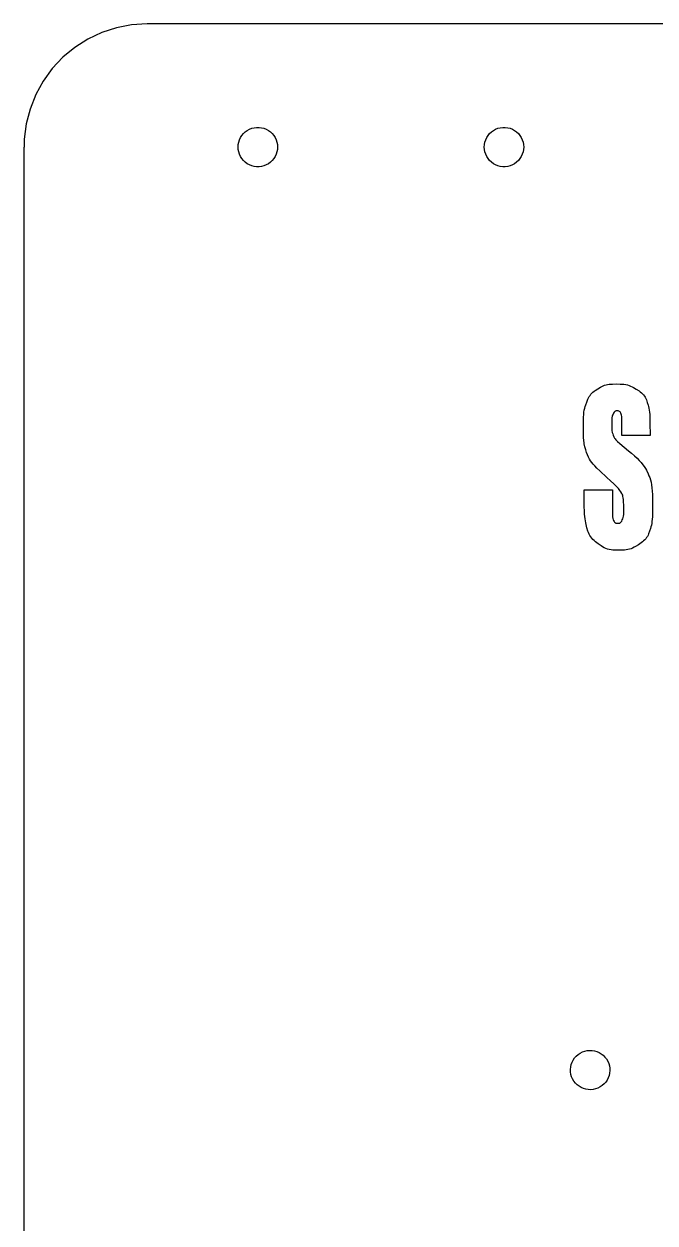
# Model space of a CAD drawing. Header units: metres. Extents: x -400 to 400, y -76 to 435.
# Drawn here: x 10 to 61.3, y 337.6 to 435 of the extents above; entities that cross this region are included whole.
import ezdxf

# ---------------------------------------------------------------- set-up
doc = ezdxf.new("R2010")
doc.units = ezdxf.units.M

msp = doc.modelspace()

# ---------------------------------------------------------------- linework, layer by layer
for p, q in [((17.5131, 434.686), (16.3187, 434.298)), ((18.7467, 434.921), (17.5131, 434.686)), ((20, 435), (18.7467, 434.921)), ((390, 435), (20, 435)), ((15.1824, 433.763), (14.1221, 433.09)), ((16.3187, 434.298), (15.1824, 433.763)), ((14.1221, 433.09), (13.1545, 432.29)), ((13.1545, 432.29), (12.2949, 431.374)), ((12.2949, 431.374), (11.5567, 430.358)), ((11.5567, 430.358), (10.9517, 429.258)), ((10.9517, 429.258), (10.4894, 428.09)), ((10.4894, 428.09), (10.1771, 426.874)), ((10.1771, 426.874), (10.0197, 425.628)), ((27.5979, 425.771), (27.7056, 425.94)), ((27.7056, 425.94), (27.8337, 426.095)), ((27.8337, 426.095), (27.9801, 426.233)), ((27.9801, 426.233), (28.1427, 426.351)), ((28.1427, 426.351), (28.3188, 426.448)), ((28.3188, 426.448), (28.5056, 426.522)), ((28.5056, 426.522), (28.7002, 426.572)), ((28.7002, 426.572), (28.8995, 426.597)), ((28.8995, 426.597), (29.1005, 426.597)), ((29.1005, 426.597), (29.2998, 426.572)), ((29.2998, 426.572), (29.4944, 426.522)), ((29.4944, 426.522), (29.6812, 426.448)), ((29.6812, 426.448), (29.8573, 426.351)), ((29.8573, 426.351), (30.0199, 426.233)), ((30.0199, 426.233), (30.1663, 426.095)), ((30.1663, 426.095), (30.2944, 425.94)), ((30.2944, 425.94), (30.4021, 425.771)), ((47.5979, 425.771), (47.7056, 425.94)), ((47.7056, 425.94), (47.8336, 426.095)), ((47.8336, 426.095), (47.9801, 426.233)), ((47.9801, 426.233), (48.1427, 426.351)), ((48.1427, 426.351), (48.3187, 426.448)), ((48.3187, 426.448), (48.5056, 426.522)), ((48.5056, 426.522), (48.7002, 426.572)), ((48.7002, 426.572), (48.8995, 426.597)), ((48.8995, 426.597), (49.1005, 426.597)), ((49.1005, 426.597), (49.2998, 426.572)), ((49.2998, 426.572), (49.4944, 426.522)), ((49.4944, 426.522), (49.6812, 426.448)), ((49.6812, 426.448), (49.8573, 426.351)), ((49.8573, 426.351), (50.0199, 426.233)), ((50.0199, 426.233), (50.1663, 426.095)), ((50.1663, 426.095), (50.2944, 425.94)), ((50.2944, 425.94), (50.4021, 425.771)), ((10.0197, 425), (10, 425)), ((10, 425), (10, 6)), ((10.0197, 425.628), (10.0197, 425)), ((27.4, 425), (27.4126, 425.201)), ((27.4126, 424.799), (27.4, 425)), ((27.4126, 425.201), (27.4503, 425.398)), ((27.4503, 424.602), (27.4126, 424.799)), ((27.4503, 425.398), (27.5124, 425.589)), ((27.5124, 425.589), (27.5979, 425.771)), ((30.4021, 425.771), (30.4876, 425.589)), ((30.4876, 425.589), (30.5497, 425.398)), ((30.5497, 425.398), (30.5874, 425.201)), ((30.5874, 424.799), (30.5497, 424.602)), ((30.5874, 425.201), (30.6, 425)), ((30.6, 425), (30.5874, 424.799)), ((47.4, 425), (47.4126, 425.201)), ((47.4126, 424.799), (47.4, 425)), ((47.4126, 425.201), (47.4503, 425.398)), ((47.4503, 424.602), (47.4126, 424.799)), ((47.4503, 425.398), (47.5123, 425.589)), ((47.5123, 425.589), (47.5979, 425.771)), ((50.4021, 425.771), (50.4876, 425.589)), ((50.4876, 425.589), (50.5497, 425.398)), ((50.5497, 425.398), (50.5874, 425.201)), ((50.5874, 424.799), (50.5497, 424.602)), ((50.5874, 425.201), (50.6, 425)), ((50.6, 425), (50.5874, 424.799)), ((27.5124, 424.411), (27.4503, 424.602)), ((27.5979, 424.229), (27.5124, 424.411)), ((27.7056, 424.06), (27.5979, 424.229)), ((27.8337, 423.905), (27.7056, 424.06)), ((27.9801, 423.767), (27.8337, 423.905)), ((30.1663, 423.905), (30.0199, 423.767)), ((30.2944, 424.06), (30.1663, 423.905)), ((30.4021, 424.229), (30.2944, 424.06)), ((30.4876, 424.411), (30.4021, 424.229)), ((30.5497, 424.602), (30.4876, 424.411)), ((47.5123, 424.411), (47.4503, 424.602)), ((47.5979, 424.229), (47.5123, 424.411)), ((47.7056, 424.06), (47.5979, 424.229)), ((47.8336, 423.905), (47.7056, 424.06)), ((47.9801, 423.767), (47.8336, 423.905)), ((50.1663, 423.905), (50.0199, 423.767)), ((50.2944, 424.06), (50.1663, 423.905)), ((50.4021, 424.229), (50.2944, 424.06)), ((50.4876, 424.411), (50.4021, 424.229)), ((50.5497, 424.602), (50.4876, 424.411)), ((28.1427, 423.649), (27.9801, 423.767)), ((28.3188, 423.552), (28.1427, 423.649)), ((28.5056, 423.478), (28.3188, 423.552)), ((28.7002, 423.428), (28.5056, 423.478)), ((28.8995, 423.403), (28.7002, 423.428)), ((29.1005, 423.403), (28.8995, 423.403)), ((29.2998, 423.428), (29.1005, 423.403)), ((29.4944, 423.478), (29.2998, 423.428)), ((29.6812, 423.552), (29.4944, 423.478)), ((29.8573, 423.649), (29.6812, 423.552)), ((30.0199, 423.767), (29.8573, 423.649)), ((48.1427, 423.649), (47.9801, 423.767)), ((48.3187, 423.552), (48.1427, 423.649)), ((48.5056, 423.478), (48.3187, 423.552)), ((48.7002, 423.428), (48.5056, 423.478)), ((48.8995, 423.403), (48.7002, 423.428)), ((49.1005, 423.403), (48.8995, 423.403)), ((49.2998, 423.428), (49.1005, 423.403)), ((49.4944, 423.478), (49.2998, 423.428)), ((49.6812, 423.552), (49.4944, 423.478)), ((49.8573, 423.649), (49.6812, 423.552)), ((50.0199, 423.767), (49.8573, 423.649)), ((56.4181, 405.227), (56.622, 405.359)), ((56.622, 405.359), (56.8301, 405.485)), ((56.8301, 405.485), (56.9376, 405.544)), ((56.9376, 405.544), (57.049, 405.596)), ((57.049, 405.596), (57.1655, 405.64)), ((57.1655, 405.64), (57.2874, 405.677)), ((57.2874, 405.677), (57.4148, 405.705)), ((57.4148, 405.705), (57.5473, 405.725)), ((57.5473, 405.725), (57.6852, 405.738)), ((57.6852, 405.738), (57.828, 405.744)), ((57.828, 405.744), (58.1261, 405.747)), ((58.1261, 405.747), (58.4355, 405.744)), ((58.4355, 405.744), (58.5894, 405.737)), ((58.5894, 405.737), (58.7398, 405.723)), ((58.7398, 405.723), (58.8848, 405.701)), ((58.8848, 405.701), (59.0237, 405.67)), ((59.0237, 405.67), (59.1568, 405.63)), ((59.1568, 405.63), (59.284, 405.582)), ((59.284, 405.582), (59.4054, 405.525)), ((59.4054, 405.525), (59.5226, 405.461)), ((59.5226, 405.461), (59.7494, 405.323)), ((59.7494, 405.323), (59.9711, 405.18)), ((55.7255, 404.282), (55.8203, 404.509)), ((55.8203, 404.509), (55.8722, 404.619)), ((55.8722, 404.619), (55.9294, 404.724)), ((55.9294, 404.724), (55.9935, 404.823)), ((55.9935, 404.823), (56.0646, 404.916)), ((56.0646, 404.916), (56.1429, 405.003)), ((56.1429, 405.003), (56.2282, 405.083)), ((56.2282, 405.083), (56.3205, 405.157)), ((56.3205, 405.157), (56.4181, 405.227)), ((59.9711, 405.18), (60.076, 405.105)), ((60.076, 405.105), (60.1738, 405.028)), ((60.1738, 405.028), (60.2624, 404.945)), ((60.2624, 404.945), (60.3416, 404.859)), ((60.3416, 404.859), (60.4114, 404.767)), ((60.4114, 404.767), (60.4716, 404.671)), ((60.4716, 404.671), (60.5228, 404.571)), ((60.5228, 404.571), (60.5668, 404.467)), ((60.5668, 404.467), (60.6429, 404.254)), ((55.478, 403.259), (55.4983, 403.449)), ((55.4983, 403.449), (55.5242, 403.622)), ((55.5242, 403.622), (55.5559, 403.778)), ((55.5559, 403.778), (55.5933, 403.919)), ((55.5933, 403.919), (55.6349, 404.047)), ((55.6349, 404.047), (55.7255, 404.282)), ((57.9017, 403.386), (57.863, 403.305)), ((57.9449, 403.457), (57.9017, 403.386)), ((57.9695, 403.485), (57.9449, 403.457)), ((57.9964, 403.509), (57.9695, 403.485)), ((58.0255, 403.527), (57.9964, 403.509)), ((58.0568, 403.54), (58.0255, 403.527)), ((58.1254, 403.552), (58.0568, 403.54)), ((58.1969, 403.553), (58.1254, 403.552)), ((58.2659, 403.552), (58.1969, 403.553)), ((58.3286, 403.543), (58.2659, 403.552)), ((58.382, 403.52), (58.3286, 403.543)), ((58.4259, 403.482), (58.382, 403.52)), ((58.4608, 403.429), (58.4259, 403.482)), ((58.4908, 403.369), (58.4608, 403.429)), ((58.5195, 403.305), (58.4908, 403.369)), ((60.6429, 404.254), (60.7144, 404.033)), ((60.7144, 404.033), (60.7472, 403.911)), ((60.7472, 403.911), (60.7767, 403.774)), ((60.7767, 403.774), (60.8018, 403.62)), ((60.8018, 403.62), (60.8223, 403.447)), ((60.8223, 403.447), (60.8384, 403.255)), ((55.4481, 402.155), (55.45, 402.601)), ((55.45, 402.601), (55.4546, 402.831)), ((55.4546, 402.831), (55.4636, 403.053)), ((55.4636, 403.053), (55.478, 403.259)), ((57.7554, 402.874), (57.7499, 402.716)), ((57.7499, 402.716), (57.75, 402.336)), ((57.7697, 403.01), (57.7554, 402.874)), ((57.7934, 403.125), (57.7697, 403.01)), ((57.8259, 403.22), (57.7934, 403.125)), ((57.863, 403.305), (57.8259, 403.22)), ((58.5443, 403.219), (58.5195, 403.305)), ((58.5626, 403.097), (58.5443, 403.219)), ((58.5736, 402.934), (58.5626, 403.097)), ((58.5784, 402.587), (58.5736, 402.934)), ((58.5784, 401.552), (58.5784, 402.587)), ((60.8384, 403.255), (60.8498, 403.044)), ((60.8498, 403.044), (60.8604, 402.595)), ((60.8604, 402.595), (60.8618, 401.552)), ((55.4495, 401.769), (55.4481, 402.155)), ((55.459, 401.436), (55.4495, 401.769)), ((55.4835, 401.138), (55.459, 401.436)), ((57.75, 402.336), (57.7562, 402.137)), ((57.7562, 402.137), (57.7723, 401.961)), ((57.7723, 401.961), (57.799, 401.811)), ((57.799, 401.811), (57.8353, 401.686)), ((57.8353, 401.686), (57.8765, 401.575)), ((57.8765, 401.575), (57.9208, 401.464)), ((57.9208, 401.464), (57.9487, 401.407)), ((60.8618, 401.552), (58.5784, 401.552)), ((55.5017, 401.001), (55.4835, 401.138)), ((55.5242, 400.871), (55.5017, 401.001)), ((55.5798, 400.631), (55.5242, 400.871)), ((55.6438, 400.407), (55.5798, 400.631)), ((57.9487, 401.407), (57.9835, 401.348)), ((57.9835, 401.348), (58.0272, 401.286)), ((58.0272, 401.286), (58.0805, 401.222)), ((58.0805, 401.222), (58.2151, 401.084)), ((58.2151, 401.084), (58.399, 400.924)), ((58.399, 400.924), (59.1257, 400.328)), ((55.7097, 400.188), (55.6438, 400.407)), ((55.7799, 399.98), (55.7097, 400.188)), ((55.8579, 399.795), (55.7799, 399.98)), ((55.9444, 399.633), (55.8579, 399.795)), ((56.0387, 399.494), (55.9444, 399.633)), ((56.1372, 399.366), (56.0387, 399.494)), ((59.1257, 400.328), (59.3663, 400.124)), ((59.3663, 400.124), (59.5991, 399.918)), ((59.5991, 399.918), (59.8094, 399.721)), ((59.8094, 399.721), (59.9943, 399.533)), ((59.9943, 399.533), (60.154, 399.355)), ((56.2408, 399.238), (56.1372, 399.366)), ((56.3701, 399.09), (56.2408, 399.238)), ((56.5469, 398.908), (56.3701, 399.09)), ((56.7751, 398.687), (56.5469, 398.908)), ((57.3519, 398.159), (56.7751, 398.687)), ((60.154, 399.355), (60.2883, 399.188)), ((60.2883, 399.188), (60.3983, 399.029)), ((60.3983, 399.029), (60.4894, 398.879)), ((60.4894, 398.879), (60.5679, 398.733)), ((60.5679, 398.733), (60.7107, 398.446)), ((57.6529, 397.886), (57.3519, 398.159)), ((57.9253, 397.634), (57.6529, 397.886)), ((58.1455, 397.418), (57.9253, 397.634)), ((60.7107, 398.446), (60.7792, 398.297)), ((60.7792, 398.297), (60.8432, 398.137)), ((60.8432, 398.137), (60.9005, 397.961)), ((60.9005, 397.961), (60.9494, 397.763)), ((60.9494, 397.763), (60.9893, 397.544)), ((60.9893, 397.544), (61.0204, 397.303)), ((55.524, 396.146), (55.524, 397.157)), ((55.524, 397.157), (57.8076, 397.157)), ((57.8076, 397.157), (57.8083, 395.33)), ((58.3088, 397.242), (58.1455, 397.418)), ((58.4198, 397.101), (58.3088, 397.242)), ((58.5018, 396.981), (58.4198, 397.101)), ((58.5767, 396.858), (58.5018, 396.981)), ((58.611, 396.786), (58.5767, 396.858)), ((58.6417, 396.702), (58.611, 396.786)), ((58.6678, 396.602), (58.6417, 396.702)), ((58.6892, 396.485), (58.6678, 396.602)), ((61.0204, 397.303), (61.0426, 397.04)), ((61.0426, 397.04), (61.0564, 396.757)), ((61.0564, 396.757), (61.0634, 396.463)), ((55.5255, 395.807), (55.524, 396.146)), ((55.536, 395.374), (55.5255, 395.807)), ((58.7057, 396.352), (58.6892, 396.485)), ((58.7177, 396.203), (58.7057, 396.352)), ((58.7287, 395.868), (58.7177, 396.203)), ((58.7303, 395.553), (58.7287, 395.868)), ((61.0634, 396.463), (61.0663, 395.886)), ((61.0663, 395.886), (61.0647, 395.379)), ((55.5473, 395.166), (55.536, 395.374)), ((55.5631, 394.971), (55.5473, 395.166)), ((55.5834, 394.791), (55.5631, 394.971)), ((55.6081, 394.624), (55.5834, 394.791)), ((55.6371, 394.471), (55.6081, 394.624)), ((57.8083, 395.33), (57.813, 395.123)), ((57.813, 395.123), (57.8249, 394.945)), ((57.8249, 394.945), (57.845, 394.811)), ((57.845, 394.811), (57.8724, 394.716)), ((57.8724, 394.716), (57.9039, 394.643)), ((57.9039, 394.643), (57.937, 394.575)), ((58.5238, 394.538), (58.5698, 394.613)), ((58.5698, 394.613), (58.6105, 394.699)), ((58.6105, 394.699), (58.6497, 394.789)), ((58.6497, 394.789), (58.6838, 394.89)), ((58.6838, 394.89), (58.7087, 395.01)), ((58.7087, 395.01), (58.7236, 395.151)), ((58.7236, 395.151), (58.7295, 395.321)), ((58.7295, 395.321), (58.7303, 395.553)), ((61.0409, 394.752), (61.0237, 394.575)), ((61.0532, 394.945), (61.0409, 394.752)), ((61.0647, 395.379), (61.0532, 394.945)), ((55.6696, 394.328), (55.6371, 394.471)), ((55.7401, 394.059), (55.6696, 394.328)), ((55.8155, 393.796), (55.7401, 394.059)), ((55.8595, 393.669), (55.8155, 393.796)), ((55.9109, 393.546), (55.8595, 393.669)), ((57.937, 394.575), (57.9763, 394.516)), ((57.9763, 394.516), (58.0002, 394.492)), ((58.0002, 394.492), (58.0271, 394.473)), ((58.0271, 394.473), (58.0571, 394.457)), ((58.0571, 394.457), (58.0902, 394.447)), ((58.0902, 394.447), (58.1648, 394.436)), ((58.1648, 394.436), (58.2455, 394.435)), ((58.2455, 394.435), (58.3264, 394.437)), ((58.3264, 394.437), (58.4021, 394.45)), ((58.4021, 394.45), (58.4364, 394.463)), ((58.4364, 394.463), (58.4682, 394.483)), ((58.4682, 394.483), (58.4972, 394.507)), ((58.4972, 394.507), (58.5238, 394.538)), ((60.8298, 393.786), (60.7479, 393.569)), ((60.907, 394.01), (60.8298, 393.786)), ((60.9426, 394.132), (60.907, 394.01)), ((60.9743, 394.265), (60.9426, 394.132)), ((61.0014, 394.412), (60.9743, 394.265)), ((61.0237, 394.575), (61.0014, 394.412)), ((55.9719, 393.428), (55.9109, 393.546)), ((56.0432, 393.317), (55.9719, 393.428)), ((56.1244, 393.211), (56.0432, 393.317)), ((56.2156, 393.111), (56.1244, 393.211)), ((56.3164, 393.017), (56.2156, 393.111)), ((56.4248, 392.927), (56.3164, 393.017)), ((56.6541, 392.754), (56.4248, 392.927)), ((56.8888, 392.587), (56.6541, 392.754)), ((59.9158, 392.686), (59.6886, 392.541)), ((60.1387, 392.835), (59.9158, 392.686)), ((60.2442, 392.913), (60.1387, 392.835)), ((60.343, 392.994), (60.2442, 392.913)), ((60.4329, 393.079), (60.343, 392.994)), ((60.5137, 393.168), (60.4329, 393.079)), ((60.5853, 393.262), (60.5137, 393.168)), ((60.6477, 393.361), (60.5853, 393.262)), ((60.7012, 393.463), (60.6477, 393.361)), ((60.7479, 393.569), (60.7012, 393.463)), ((57.0099, 392.51), (56.8888, 392.587)), ((57.1354, 392.441), (57.0099, 392.51)), ((57.2668, 392.382), (57.1354, 392.441)), ((57.4042, 392.334), (57.2668, 392.382)), ((57.5477, 392.297), (57.4042, 392.334)), ((57.6969, 392.27), (57.5477, 392.297)), ((57.8521, 392.253), (57.6969, 392.27)), ((58.0108, 392.245), (57.8521, 392.253)), ((58.3293, 392.241), (58.0108, 392.245)), ((58.636, 392.245), (58.3293, 392.241)), ((58.7834, 392.252), (58.636, 392.245)), ((58.9262, 392.266), (58.7834, 392.252)), ((59.0645, 392.289), (58.9262, 392.266)), ((59.1983, 392.322), (59.0645, 392.289)), ((59.3274, 392.363), (59.1983, 392.322)), ((59.4518, 392.414), (59.3274, 392.363)), ((59.5718, 392.474), (59.4518, 392.414)), ((59.6886, 392.541), (59.5718, 392.474)), ((54.5316, 350.635), (54.6228, 350.814)), ((54.6228, 350.814), (54.7357, 350.981)), ((54.7357, 350.981), (54.8686, 351.131)), ((54.8686, 351.131), (55.0193, 351.264)), ((55.0193, 351.264), (55.1855, 351.377)), ((55.1855, 351.377), (55.3645, 351.468)), ((55.3645, 351.468), (55.5536, 351.536)), ((55.5536, 351.536), (55.7497, 351.58)), ((55.7497, 351.58), (55.9497, 351.599)), ((55.9497, 351.599), (56.1506, 351.593)), ((56.1506, 351.593), (56.349, 351.561)), ((56.349, 351.561), (56.542, 351.505)), ((56.542, 351.505), (56.7264, 351.426)), ((56.7264, 351.426), (56.8993, 351.323)), ((56.8993, 351.323), (57.0581, 351.2)), ((57.0581, 351.2), (57.2002, 351.058)), ((57.2002, 351.058), (57.3233, 350.899)), ((57.3233, 350.899), (57.4256, 350.726)), ((54.4008, 350.05), (54.4197, 350.25)), ((54.4071, 349.849), (54.4008, 350.05)), ((54.4385, 349.651), (54.4071, 349.849)), ((54.4197, 350.25), (54.4635, 350.446)), ((54.4635, 350.446), (54.5316, 350.635)), ((57.4256, 350.726), (57.5054, 350.542)), ((57.5054, 350.542), (57.5614, 350.349)), ((57.5614, 350.349), (57.5929, 350.151)), ((57.5992, 349.95), (57.5803, 349.75)), ((57.5929, 350.151), (57.5992, 349.95)), ((54.4946, 349.458), (54.4385, 349.651)), ((54.5744, 349.274), (54.4946, 349.458)), ((54.6767, 349.101), (54.5744, 349.274)), ((54.7998, 348.942), (54.6767, 349.101)), ((54.9419, 348.8), (54.7998, 348.942)), ((57.1314, 348.869), (56.9806, 348.736)), ((57.2642, 349.019), (57.1314, 348.869)), ((57.3772, 349.186), (57.2642, 349.019)), ((57.4684, 349.365), (57.3772, 349.186)), ((57.5365, 349.554), (57.4684, 349.365)), ((57.5803, 349.75), (57.5365, 349.554)), ((55.1007, 348.677), (54.9419, 348.8)), ((55.2736, 348.574), (55.1007, 348.677)), ((55.458, 348.495), (55.2736, 348.574)), ((55.651, 348.439), (55.458, 348.495)), ((55.8494, 348.407), (55.651, 348.439)), ((56.0502, 348.401), (55.8494, 348.407)), ((56.2503, 348.42), (56.0502, 348.401)), ((56.4464, 348.464), (56.2503, 348.42)), ((56.6354, 348.532), (56.4464, 348.464)), ((56.8145, 348.623), (56.6354, 348.532)), ((56.9806, 348.736), (56.8145, 348.623))]:
    msp.add_line(p, q)

doc.saveas('drawing.dxf')
